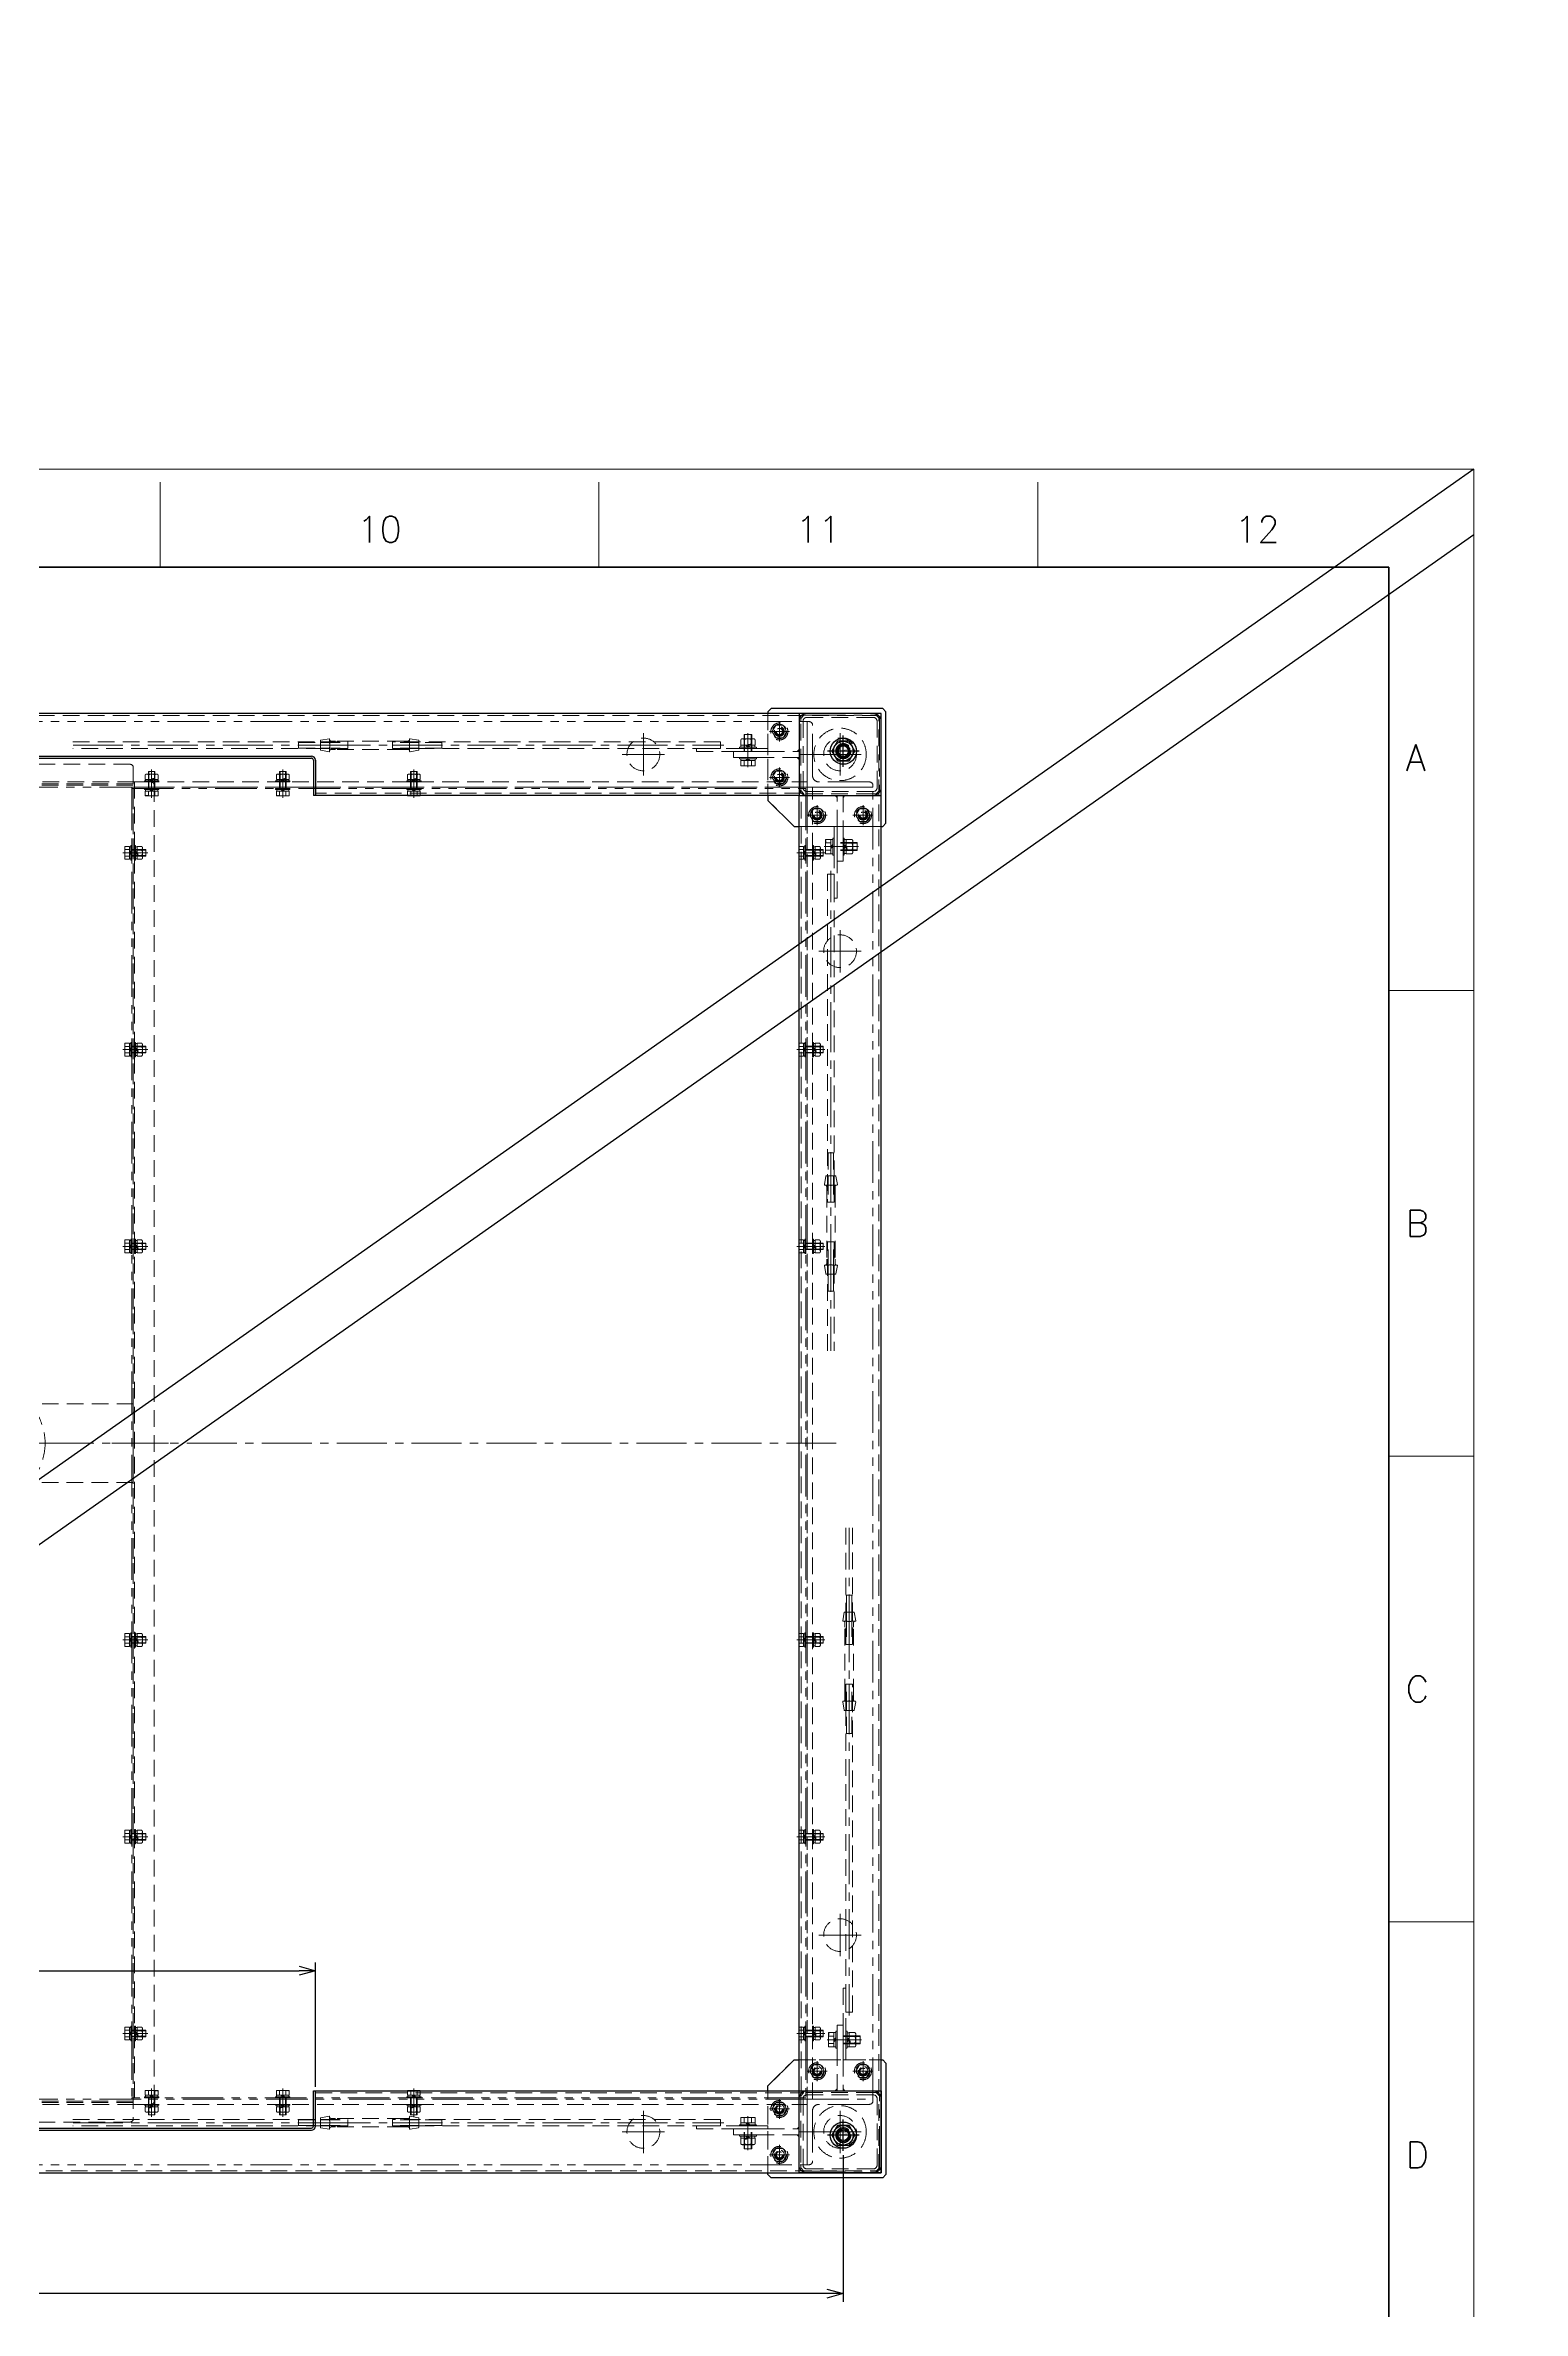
# Model space of a CAD drawing. Header units: millimetres. Extents: x -8731 to 85711, y -14522 to 31379.
# Drawn here: x 56504 to 58758, y 3425 to 6878 of the extents above; entities that cross this region are included whole.
import ezdxf
from ezdxf import colors
from ezdxf.entities.mleader import LeaderData, LeaderLine
from ezdxf.enums import TextEntityAlignment as Align
from ezdxf.math import Vec2, Vec3
from ezdxf.xclip import XClip

# ---------------------------------------------------------------- set-up
doc = ezdxf.new("R2010")
doc.units = ezdxf.units.MM
doc.header["$LTSCALE"] = 4
doc.header["$XCLIPFRAME"] = 0
doc.header["$PDMODE"] = 99
doc.header["$PDSIZE"] = 1
for name, pattern in [('CENTER2', [28.575, 19.05, -3.175, 3.175, -3.175]), ('HIDDEN', [9.525, 6.35, -3.175]), ('PHANTOM2', [31.75, 15.875, -3.175, 3.175, -3.175, 3.175, -3.175])]:
    doc.linetypes.add(name, pattern=pattern)
for name, color, linetype, lineweight in [('04_HIDDEN', 2, 'HIDDEN', 13), ('05_CENTER', 4, 'CENTER2', 13), ('06_PHANTOM', 2, 'PHANTOM2', 13), ('08_DIM', 3, 'Continuous', 13), ('90_FRAME', 5, 'Continuous', 35)]:
    doc.layers.add(name, color=color, linetype=linetype, lineweight=lineweight)
doc.layers.add('10_DRAFT', color=8, linetype='Continuous', lineweight=0, plot=False)
doc.layers.add('91_BLANK', color=5, linetype='Continuous', lineweight=0, plot=False)
doc.styles.add('KANJI0', font='txt.shx', dxfattribs={"width": 0.9, "height": 30, "bigfont": 'bigfont'})
doc.styles.add('KSS_TXT', font='txt.shx', dxfattribs={"bigfont": 'extfont2.shx'})
doc.styles.add('KSS_TXT_L', font='txt.shx', dxfattribs={"height": 9, "bigfont": 'extfont2.shx'})
doc.styles.get("Standard").update_dxf_attribs({"font": 'txt.shx', "bigfont": 'extfont2.shx'})
doc.dimstyles.new('KSS_DIM', dxfattribs={"dimscale": 3, "dimtxt": 3, "dimasz": 2.5, "dimexe": 1.25, "dimexo": 0.625, "dimtad": 1, "dimdsep": 46, "dimtxsty": 'KSS_TXT', "dimblk": 'OPEN30', "dimcen": 0, "dimazin": 2, "dimtfac": 0.75, "dimtmove": 0, "dimatfit": 3, "dimldrblk": 'OPEN30', "dimfxl": 1, "dimtolj": 1, "dimarcsym": 0})

# ---------------------------------------------------------------- blocks, each defined once
blk = doc.blocks.new('A$C53D772FE_1_1_1')
at = {"color": 0}
for p, q in [((1030, 1000), (0, 1000)), ((0, 1000), (0, -1000)), ((1030, 998), (2, 998)), ((2, 998), (2, -998)), ((1030, 998), (1030, 1000)), ((1030, 998), (1030, -998)), ((0, -1000), (1030, -1000)), ((2, -998), (1030, -998)), ((1030, -998), (1030, -1000))]:
    blk.add_line(p, q, dxfattribs=at)
at = {"layer": '04_HIDDEN'}
blk.add_line((1028, 998), (1028, -998), dxfattribs=at)
at = {"layer": '05_CENTER'}
for p, q in [((600, 1007.7), (600, 990.4)), ((800, 1007.7), (800, 990.4)), ((1000, 1007.7), (1000, 990.4)), ((9.7, 900), (-7.6, 900)), ((1020.4, 900), (1037.7, 900)), ((9.7, 600), (-7.6, 600)), ((1020.4, 600), (1037.7, 600)), ((9.7, 300), (-7.6, 300)), ((1020.4, 300), (1037.7, 300)), ((-44.3, 0), (1070.3, 0)), ((9.7, -300), (-7.6, -300)), ((1020.4, -300), (1037.7, -300)), ((9.7, -600), (-7.6, -600)), ((1020.4, -600), (1037.7, -600)), ((9.7, -900), (-7.6, -900)), ((1020.4, -900), (1037.7, -900)), ((600, -1007.7), (600, -990.4)), ((800, -1007.7), (800, -990.4)), ((1000, -1007.7), (1000, -990.4))]:
    blk.add_line(p, q, dxfattribs=at)
blk = doc.blocks.new('A$C3E9660DC_1_1_1')
at = {"color": 0}
for p, q in [((-254, 1003), (-254, -1003)), ((-249, 1008), (-222, 1008)), ((-222, -1030), (-222, 1030)), ((222, 1003), (-222, 1003)), ((217, 1035), (-217, 1035)), ((222, 1030), (222, -1030)), ((222, 1008), (249, 1008)), ((254, 1003), (254, -1003)), ((-249, -1008), (-222, -1008)), ((222, -1003), (-222, -1003)), ((217, -1035), (-217, -1035)), ((222, -1008), (249, -1008))]:
    blk.add_line(p, q, dxfattribs=at)
at = {"color": 3}
blk.add_lwpolyline([(-222, 60), (222, 60), (222, -60), (-222, -60)], close=True, dxfattribs=at)
at = {"color": 0}
blk.add_circle((0, 0), 33, dxfattribs=at)
for centre, start, end in [((-249, 1003), 90, 180), ((-217, 1030), 90, 180), ((217, 1030), 0, 90), ((249, 1003), 0, 90), ((-249, -1003), 180, 270), ((-217, -1030), 180, 270), ((217, -1030), 270, 0), ((249, -1003), 270, 0)]:
    blk.add_arc(centre, 5, start, end, dxfattribs=at)
at = {"layer": '04_HIDDEN'}
for p, q in [((-224, 1008), (-224, -1008)), ((222, 1005), (-222, 1005)), ((224, 1008), (224, -1008)), ((222, -1005), (-222, -1005))]:
    blk.add_line(p, q, dxfattribs=at)
for centre, radius in [((0, 0), 87.5), ((-49.5, 49.5), 9.5), ((0, 0), 38.1), ((0, 0), 35.1), ((49.5, 49.5), 9.5), ((-49.5, -49.5), 9.5), ((49.5, -49.5), 9.5)]:
    blk.add_circle(centre, radius, dxfattribs=at)
at = {"layer": '05_CENTER'}
for p, q in [((0, -1056.7), (0, 1056.7)), ((-214.3, 900), (-231.7, 900)), ((214.3, 900), (231.7, 900)), ((-214.3, 600), (-231.7, 600)), ((214.3, 600), (231.7, 600)), ((-214.3, 300), (-231.7, 300)), ((214.3, 300), (231.7, 300)), ((0, -97.2), (0, 97.2)), ((-37.6, 37.6), (-61.4, 61.4)), ((37.6, 37.6), (61.4, 61.4)), ((275.9, 0), (-275.9, 0)), ((97.2, 0), (-97.2, 0)), ((-37.6, -37.6), (-61.4, -61.4)), ((37.6, -37.6), (61.4, -61.4)), ((-214.3, -300), (-231.7, -300)), ((214.3, -300), (231.7, -300)), ((-214.3, -600), (-231.7, -600)), ((214.3, -600), (231.7, -600)), ((-214.3, -900), (-231.7, -900)), ((214.3, -900), (231.7, -900))]:
    blk.add_line(p, q, dxfattribs=at)
blk.add_circle((0, 0), 70, dxfattribs=at)
blk = doc.blocks.new('A$C7E374867_2_1')
at = {"color": 0}
for p, q in [((-11, 1.5), (11, 1.5)), ((-11, 1.5), (-11, 0)), ((-11, 0), (11, 0)), ((-9.8, 11), (9.8, 11)), ((-9.8, 4), (-9.8, 11)), ((9.8, 4), (-9.8, 4)), ((-9.3, 4), (-9.3, 1.5)), ((-4.9, 4), (-4.9, 11)), ((0, 1.5), (-2.5, 4)), ((0, 4), (2.5, 1.5)), ((4.9, 4), (4.9, 11)), ((9.2, 1.5), (9.2, 4)), ((9.8, 4), (9.8, 11)), ((11, 0), (11, 1.5))]:
    blk.add_line(p, q, dxfattribs=at)
at = {"color": 0, "linetype": 'HIDDEN'}
for p, q in [((-5, -26), (-5, 0)), ((-4.2, -26), (-4.2, 0)), ((4.2, -26), (4.2, 0)), ((5, -26), (5, 0)), ((-5, -26), (5, -26))]:
    blk.add_line(p, q, dxfattribs=at)
at = {"color": 0, "linetype": 'CENTER2'}
blk.add_line((0, -29), (0, 14), dxfattribs=at)
at = {"layer": '10_DRAFT', "style": 'KSS_TXT_L'}
blk.add_text('BT-M10x30L,SW,PW', height=0.3, dxfattribs=at).set_placement((5.1, 10.7))
blk = doc.blocks.new('M10Nza_1_1_1')
at = {"color": 0}
for p, q in [((-9.8, 4), (-9.8, 10.7)), ((-9.8, 4), (9.8, 4)), ((-9.2, 1.5), (-9.2, 4)), ((-7.3, 12), (7.4, 12)), ((-4.9, 4), (-4.9, 10.7)), ((0, 1.5), (-2.5, 4)), ((0, 4), (2.5, 1.5)), ((4.9, 10.7), (4.9, 4)), ((9.2, 4), (9.2, 1.5)), ((9.8, 10.7), (9.8, 4))]:
    blk.add_line(p, q, dxfattribs=at)
at = {"color": 0, "linetype": 'CENTER2'}
blk.add_line((0, 12), (0, 0), dxfattribs=at)
at = {"color": 0}
blk.add_lwpolyline([(-11, 1.5), (11, 1.5), (11, 0), (-11, 0)], close=True, dxfattribs=at)
for centre, radius, start, end in [((-7.3, 9.1), 2.94, 33.626, 146.374), ((0, 2.2), 9.8, 60, 120), ((7.4, 9.1), 2.94, 33.626, 146.374)]:
    blk.add_arc(centre, radius, start, end, dxfattribs=at)
at = {"layer": '10_DRAFT', "style": 'KSS_TXT'}
blk.add_text('M10', height=1.25, dxfattribs=at).set_placement((0.3, 4.1))
blk = doc.blocks.new('A$C7AFA21F4_1_1_1')
at = {"color": 0}
for p, q in [((-11, 1.5), (11, 1.5)), ((-11, 1.5), (-11, 0)), ((-11, 0), (11, 0)), ((-9.8, 11), (9.8, 11)), ((-9.8, 4), (-9.8, 11)), ((9.8, 4), (-9.8, 4)), ((-9.2, 4), (-9.2, 1.5)), ((-4.9, 4), (-4.9, 11)), ((0, 1.5), (-2.5, 4)), ((0, 4), (2.5, 1.5)), ((4.9, 4), (4.9, 11)), ((9.2, 1.5), (9.2, 4)), ((9.8, 4), (9.8, 11)), ((11, 0), (11, 1.5))]:
    blk.add_line(p, q, dxfattribs=at)
at = {"color": 0, "linetype": 'HIDDEN'}
for p, q in [((-5, -21), (-5, 0)), ((-4.2, -21), (-4.2, 0)), ((4.2, -21), (4.2, 0)), ((5, -21), (5, 0)), ((-5, -21), (5, -21))]:
    blk.add_line(p, q, dxfattribs=at)
at = {"color": 0, "linetype": 'CENTER2'}
blk.add_line((0, -24), (0, 14), dxfattribs=at)
at = {"layer": '10_DRAFT', "style": 'KSS_TXT_L'}
blk.add_text('BT-M10x25L,SW,PW', height=0.3, dxfattribs=at).set_placement((5.1, 10.7))
blk = doc.blocks.new('A$C020300C3_1')
at = {"xscale": -1}
blk.add_blockref('A$C53D772FE_1_1_1', (1250, 0), dxfattribs=at)
for name, p, rotation in [('A$C7E374867_2_1', (250, 998), 180), ('A$C7E374867_2_1', (450, 998), 180), ('A$C7E374867_2_1', (650, 998), 180), ('A$C7AFA21F4_1_1_1', (220, 900), 90), ('A$C7E374867_2_1', (1248, 900), 90), ('A$C7AFA21F4_1_1_1', (220, 600), 90), ('A$C7E374867_2_1', (1248, 600), 90), ('A$C7AFA21F4_1_1_1', (220, 300), 90), ('A$C7E374867_2_1', (1248, 300), 90), ('A$C7AFA21F4_1_1_1', (220, -300), 90), ('A$C7E374867_2_1', (1248, -300), 90), ('A$C7AFA21F4_1_1_1', (220, -600), 90), ('A$C7E374867_2_1', (1248, -600), 90), ('A$C7AFA21F4_1_1_1', (220, -900), 90), ('A$C7E374867_2_1', (1248, -900), 90)]:
    blk.add_blockref(name, p, dxfattribs=dict(rotation=rotation))
for p in [(250, -998), (450, -998), (650, -998)]:
    blk.add_blockref('A$C7E374867_2_1', p)
at = {"layer": '04_HIDDEN'}
for name, p in [('A$C3E9660DC_1_1_1', (0, 0)), ('M10Nza_1_1_1', (250, 1008)), ('M10Nza_1_1_1', (450, 1008)), ('M10Nza_1_1_1', (650, 1008))]:
    blk.add_blockref(name, p, dxfattribs=at)
for p, rotation in [((224, 900), 270), ((1258, 900), 270), ((224, 600), 270), ((1258, 600), 270), ((224, 300), 270), ((1258, 300), 270), ((224, -300), 270), ((1258, -300), 270), ((224, -600), 270), ((1258, -600), 270), ((224, -900), 270), ((1258, -900), 270), ((250, -1008), 180), ((450, -1008), 180), ((650, -1008), 180)]:
    blk.add_blockref('M10Nza_1_1_1', p, dxfattribs=dict(at, rotation=rotation))
blk = doc.blocks.new('_Open30')
at = {"color": 0, "linetype": 'ByBlock', "lineweight": -2}
for p, q in [((-1, 0.27), (0, 0)), ((0, 0), (-1, -0.27)), ((0, 0), (-1, 0))]:
    blk.add_line(p, q, dxfattribs=at)
blk = doc.blocks.new('*D869')
at = {"layer": '08_DIM', "color": 0, "lineweight": -2, "transparency": 16777216}
for p, q in [((55916.5, 3765.9), (55916.5, 3955.4)), ((55941.5, 3942.9), (56891.5, 3942.9)), ((56916.5, 3765.9), (56916.5, 3955.4))]:
    blk.add_line(p, q, dxfattribs=at)
at = {"layer": 'Defpoints', "color": 0, "transparency": 16777216}
for p in [(56916.5, 3942.9), (55916.5, 3759.7), (56916.5, 3759.7)]:
    blk.add_point(p, dxfattribs=at)
at = {"layer": '08_DIM', "color": 0, "lineweight": -2, "transparency": 16777216, "xscale": 25, "yscale": 25, "zscale": 25, "rotation": 180}
blk.add_blockref('_Open30', (55916.5, 3942.9), dxfattribs=at)
at = {"layer": '08_DIM', "color": 0, "lineweight": -2, "transparency": 16777216, "xscale": 25, "yscale": 25, "zscale": 25}
blk.add_blockref('_Open30', (56916.5, 3942.9), dxfattribs=at)
at = {"layer": '08_DIM', "color": 0, "transparency": 16777216, "insert": (56416.5, 3964.2), "char_height": 30, "attachment_point": 5, "style": 'KSS_TXT'}
blk.add_mtext('\\A1;1000', dxfattribs=at)
blk = doc.blocks.new('*D1109')
at = {"layer": '08_DIM', "color": 0, "lineweight": -2, "transparency": 16777216}
for p, q in [((55111.5, 3661.9), (55111.5, 3438.1)), ((57721.5, 3661.9), (57721.5, 3438.1)), ((57696.5, 3450.6), (55136.5, 3450.6))]:
    blk.add_line(p, q, dxfattribs=at)
at = {"layer": 'Defpoints', "color": 0, "transparency": 16777216}
for p in [(55111.5, 3668.2), (57721.5, 3668.2), (55111.5, 3450.6)]:
    blk.add_point(p, dxfattribs=at)
at = {"layer": '08_DIM', "color": 0, "lineweight": -2, "transparency": 16777216, "xscale": 25, "yscale": 25, "zscale": 25, "rotation": 180}
blk.add_blockref('_Open30', (55111.5, 3450.6), dxfattribs=at)
at = {"layer": '08_DIM', "color": 0, "lineweight": -2, "transparency": 16777216, "xscale": 25, "yscale": 25, "zscale": 25}
blk.add_blockref('_Open30', (57721.5, 3450.6), dxfattribs=at)
at = {"layer": '08_DIM', "color": 0, "transparency": 16777216, "insert": (56416.5, 3471.9), "char_height": 30, "attachment_point": 5, "style": 'KSS_TXT'}
blk.add_mtext('\\A1;2610', dxfattribs=at)
blk = doc.blocks.new('20b_1_1_1')
at = {"color": 0, "linetype": 'CENTER2'}
for p, q in [((24, 0), (-24, 0)), ((0, -24), (0, 24))]:
    blk.add_line(p, q, dxfattribs=at)
at = {"color": 0}
for p, q in [((-8.7, 15), (-17.3, 0)), ((-17.3, 0), (-8.7, -15)), ((8.7, 15), (-8.7, 15)), ((17.3, 0), (8.7, 15)), ((8.7, -15), (17.3, 0)), ((-8.7, -15), (8.7, -15))]:
    blk.add_line(p, q, dxfattribs=at)
for radius in [20, 15, 10, 8.2]:
    blk.add_circle((0, 0), radius, dxfattribs=at)
at = {"layer": '10_DRAFT', "style": 'KANJI0', "width": 0.82}
blk.add_text('Ｍ２０', height=2.14, dxfattribs=at).set_placement((0.9, 0.3))
blk = doc.blocks.new('A$C15646C67_1_1_1')
at = {"color": 0}
for p, q in [((-13, 2), (13, 2)), ((-13, 2), (-13, 0)), ((-13, 0), (13, 0)), ((-11, 13), (11, 13)), ((-11, 5), (-11, 13)), ((-11, 5), (11, 5)), ((-10.8, 5), (-10.8, 2)), ((-5.5, 5), (-5.5, 13)), ((0, 2), (-3, 5)), ((0, 5), (3, 2)), ((5.5, 5), (5.5, 13)), ((10.8, 2), (10.8, 5)), ((11, 5), (11, 13)), ((13, 0), (13, 2))]:
    blk.add_line(p, q, dxfattribs=at)
at = {"color": 0, "linetype": 'HIDDEN'}
for p, q in [((-6, -35), (-6, 0)), ((-5.1, -35), (-5.1, 0)), ((5.1, -35), (5.1, 0)), ((6, -35), (6, 0)), ((-6, -35), (6, -35))]:
    blk.add_line(p, q, dxfattribs=at)
at = {"color": 0, "linetype": 'CENTER2'}
blk.add_line((0, -37.1), (0, 15.1), dxfattribs=at)
at = {"layer": '10_DRAFT', "style": 'KSS_TXT_L'}
blk.add_text('BT-M12x40L,SW,PW', height=0.3, dxfattribs=at).set_placement((6.3, 12.7))
blk = doc.blocks.new('M12Nza_2_1')
at = {"color": 0}
for p, q in [((-10.9, 5), (-10.9, 13.5)), ((11, 5), (-10.9, 5)), ((-10.7, 2), (-10.7, 5)), ((-8.2, 15), (8.2, 15)), ((-5.5, 5), (-5.5, 13.5)), ((0, 2), (-3, 5)), ((0, 5), (3, 2)), ((5.5, 5), (5.5, 13.5)), ((10.7, 5), (10.7, 2)), ((11, 13.5), (11, 5))]:
    blk.add_line(p, q, dxfattribs=at)
at = {"color": 0, "linetype": 'CENTER2'}
blk.add_line((0, 0), (0, 15), dxfattribs=at)
at = {"color": 0}
blk.add_lwpolyline([(-13, 2), (13, 2), (13, 0), (-13, 0)], close=True, dxfattribs=at)
for centre, radius, start, end in [((-8.2, 11.7), 3.29, 33.626, 146.374), ((0, 4), 10.9, 60, 120), ((8.2, 11.7), 3.29, 33.626, 146.374)]:
    blk.add_arc(centre, radius, start, end, dxfattribs=at)
at = {"layer": '10_DRAFT', "style": 'KSS_TXT'}
blk.add_text('M12', height=1.5, dxfattribs=at).set_placement((0.3, 5.1))
blk = doc.blocks.new('A$C5BCC0C8C_1')
at = {"layer": '04_HIDDEN'}
for name, p, rotation in [('A$C15646C67_1_1_1', (0, 0), 270), ('M12Nza_2_1', (-13.5, 0), 90)]:
    blk.add_blockref(name, p, dxfattribs=dict(at, rotation=rotation))
blk = doc.blocks.new('A$C285C78E6_1_1_1')
at = {"color": 0, "linetype": 'CENTER2'}
for p, q in [((-15.3, 0), (15.3, 0)), ((0, -15.3), (0, 15.3))]:
    blk.add_line(p, q, dxfattribs=at)
at = {"color": 0}
for p, q in [((-11, 0), (-5.5, 9.5)), ((-5.5, -9.5), (-11, 0)), ((-5.5, 9.5), (5.5, 9.5)), ((5.5, 9.5), (11, 0)), ((11, 0), (5.5, -9.5)), ((5.5, -9.5), (-5.5, -9.5))]:
    blk.add_line(p, q, dxfattribs=at)
for radius in [13, 10.8]:
    blk.add_circle((0, 0), radius, dxfattribs=at)
at = {"layer": '10_DRAFT', "style": 'KSS_TXT_L'}
blk.add_text('BT-M12', height=0.3, dxfattribs=at).set_placement((-0.7, -0.5))
blk = doc.blocks.new('A$C67C4F6EB_1')
at = {"color": 0}
for p, q in [((-62.5, 50.5), (-62.5, -50.5)), ((-56.5, 50.5), (-56.5, -50.5)), ((50.5, 62.5), (-50.5, 62.5)), ((50.5, 56.5), (-50.5, 56.5)), ((56.5, -50.5), (56.5, 50.5)), ((62.5, -50.5), (62.5, 50.5)), ((-50.5, -56.5), (50.5, -56.5)), ((-50.5, -62.5), (50.5, -62.5))]:
    blk.add_line(p, q, dxfattribs=at)
for centre, radius, start, end in [((-50.5, 50.5), 12, 90, 180), ((-50.5, 50.5), 6, 90, 180), ((50.5, 50.5), 12, 0, 90), ((50.5, 50.5), 6, 0, 90), ((-50.5, -50.5), 12, 180, 270), ((-50.5, -50.5), 6, 180, 270), ((50.5, -50.5), 12, 270, 0), ((50.5, -50.5), 6, 270, 0)]:
    blk.add_arc(centre, radius, start, end, dxfattribs=at)
at = {"layer": '10_DRAFT'}
for p, q in [((5.7, 0), (-5.7, 0)), ((0, -5.7), (0, 5.7))]:
    blk.add_line(p, q, dxfattribs=at)
blk = doc.blocks.new('A$C4D2C4621_1')
at = {"color": 0}
for points in [[(-4.5, 110), (-4.5, 162.5), (4.5, 162.5), (4.5, 110)], [(110, 4.5), (162.5, 4.5), (162.5, -4.5), (110, -4.5)]]:
    blk.add_lwpolyline(points, dxfattribs=at)
blk.add_lwpolyline([(-65, 110), (70, 110), (110, 70), (110, -65), (105, -70), (-65, -70), (-70, -65), (-70, 105)], close=True, dxfattribs=at)
at = {"color": 3}
for points in [[(-4.5, 62.5), (-4.5, 65.5), (-4.5, 65.5), (-7.5, 62.5)], [(4.5, 62.5), (4.5, 65.5), (4.5, 65.5), (7.5, 62.5)], [(62.5, 4.5), (65.5, 4.5), (65.5, 4.5), (62.5, 7.5)], [(62.5, -4.5), (65.5, -4.5), (65.5, -4.5), (62.5, -7.5)]]:
    blk.add_lwpolyline(points, close=True, dxfattribs=at)
at = {"color": 0}
for centre in [(-35, 92.5), (35, 92.5), (92.5, 35), (92.5, -35)]:
    blk.add_circle(centre, 7.5, dxfattribs=at)
at = {"layer": '04_HIDDEN'}
for points in [[(-4.5, 62.5), (-4.5, 110)], [(4.5, 110), (4.5, 62.5), (-4.5, 62.5)], [(62.5, 4.5), (110, 4.5)], [(110, -4.5), (62.5, -4.5), (62.5, 4.5)]]:
    blk.add_lwpolyline(points, dxfattribs=at)
blk.add_circle((0, 0), 40, dxfattribs=at)
at = {"layer": '05_CENTER'}
for p, q in [((12.2, 140.5), (-12.3, 140.5)), ((-35, 104.8), (-35, 80.2)), ((35, 104.8), (35, 80.2)), ((-22.7, 92.5), (-47.3, 92.5)), ((47.3, 92.5), (22.7, 92.5)), ((104.8, 35), (80.2, 35)), ((92.5, 22.7), (92.5, 47.3)), ((140.5, -12.2), (140.5, 12.3)), ((92.5, -47.3), (92.5, -22.7)), ((104.8, -35), (80.2, -35))]:
    blk.add_line(p, q, dxfattribs=at)
at = {"layer": '04_HIDDEN'}
blk.add_blockref('A$C67C4F6EB_1', (0, 0), dxfattribs=at)
blk = doc.blocks.new('M12Tz_1_1_1')
at = {"color": 0}
for radius in [6, 4.75]:
    blk.add_circle((0, 0), radius, dxfattribs=at)
at = {"layer": '05_CENTER'}
for p, q in [((10.3, 0), (-10.3, 0)), ((0, -10.3), (0, 10.3))]:
    blk.add_line(p, q, dxfattribs=at)
blk = doc.blocks.new('M20Tz_1_1_1')
at = {"color": 0}
for radius in [10, 8]:
    blk.add_circle((0, 0), radius, dxfattribs=at)
at = {"layer": '05_CENTER'}
for p, q in [((16.7, 0), (-16.7, 0)), ((0, -16.7), (0, 16.7))]:
    blk.add_line(p, q, dxfattribs=at)
blk = doc.blocks.new('A$C5A047AA4_1')
at = {"color": 0}
for p, q in [((2500, 2175), (2495, 2170)), ((2495, 2170), (2495, 2167.5)), ((2670, 2175), (2500, 2175)), ((2675, 2170), (2670, 2175)), ((2675, 2000), (2675, 2170)), ((811.4, 2102.5), (1798.6, 2102.5)), ((811.4, 2099.3), (1798.6, 2099.3)), ((1801.8, 2096.1), (1801.8, 2042.5)), ((1805, 2096.1), (1805, 2042.5)), ((2495, 2042.5), (2495, 2035)), ((2495, 2035), (2535, 1995)), ((2535, 1995), (2542.5, 1995)), ((2667.5, 1995), (2670, 1995)), ((2670, 1995), (2675, 2000)), ((2495, 75), (2535, 115)), ((2535, 115), (2542.5, 115)), ((2667.5, 115), (2670, 115)), ((2670, 115), (2675, 110)), ((2675, 110), (2675, -60)), ((2495, 67.5), (2495, 75)), ((1801.8, 13.9), (1801.8, 67.5)), ((1805, 13.9), (1805, 67.5)), ((811.4, 10.7), (1798.6, 10.7)), ((811.4, 7.5), (1798.6, 7.5)), ((2495, -60), (2495, -57.5)), ((2500, -65), (2495, -60)), ((2670, -65), (2500, -65)), ((2675, -60), (2670, -65))]:
    blk.add_line(p, q, dxfattribs=at)
for points in [[(-57.5, -57.5), (2667.5, -57.5), (2667.5, 2167.5), (-57.5, 2167.5)], [(2667.5, 2167.5), (2542.5, 2167.5), (2542.5, 2042.5), (2667.5, 2042.5)], [(2667.5, -57.5), (2542.5, -57.5), (2542.5, 67.5), (2667.5, 67.5)]]:
    blk.add_lwpolyline(points, close=True, dxfattribs=at)
blk.add_lwpolyline([(1801.8, 67.5), (2542.5, 67.5), (2542.5, 2042.5), (1801.8, 2042.5)], dxfattribs=at)
for centre, radius, start, end in [((1798.6, 2096.1), 6.4, 0, 90), ((1798.6, 2096.1), 3.2, 0, 90), ((1798.6, 13.9), 6.4, 270, 0), ((1798.6, 13.9), 3.2, 270, 0)]:
    blk.add_arc(centre, radius, start, end, dxfattribs=at)
at = {"layer": '04_HIDDEN'}
for p, q in [((2495, 2167.5), (2495, 2042.5)), ((2542.5, 1995), (2667.5, 1995)), ((2542.5, 115), (2667.5, 115)), ((2495, -57.5), (2495, 67.5))]:
    blk.add_line(p, q, dxfattribs=at)
blk.add_lwpolyline([(-54.3, -54.3), (2664.3, -54.3), (2664.3, 2164.3), (-54.3, 2164.3)], close=True, dxfattribs=at)
blk.add_lwpolyline([(1805, 64.3), (2545.7, 64.3), (2545.7, 2045.7), (1805, 2045.7)], dxfattribs=at)
for centre in [(2305, 2105), (2605, 2105), (2605, 1805), (2605, 305), (2305, 5), (2605, 5)]:
    blk.add_circle(centre, 25, dxfattribs=at)
at = {"layer": '05_CENTER'}
for p, q in [((2305, 2072.7), (2305, 2137.3)), ((2605, 2137.3), (2605, 2072.7)), ((2272.7, 2105), (2337.3, 2105)), ((2572.7, 2105), (2637.3, 2105)), ((2605, 1772.7), (2605, 1837.3)), ((2572.7, 1805), (2637.3, 1805)), ((2605, 337.3), (2605, 272.7)), ((2572.7, 305), (2637.3, 305)), ((2305, 37.3), (2305, -27.3)), ((2605, -27.3), (2605, 37.3)), ((2272.7, 5), (2337.3, 5)), ((2572.7, 5), (2637.3, 5))]:
    blk.add_line(p, q, dxfattribs=at)
at = {"xscale": -1}
blk.add_blockref('M20Tz_1_1_1', (2610, 2110), dxfattribs=at)
at = {"rotation": 180}
blk.add_blockref('M20Tz_1_1_1', (2610, 0), dxfattribs=at)
at = {"layer": '04_HIDDEN', "xscale": -1}
for p in [(2512.5, 2140), (2512.5, 2070), (2570, 2012.5), (2640, 2012.5)]:
    blk.add_blockref('M12Tz_1_1_1', p, dxfattribs=at)
at = {"layer": '04_HIDDEN', "rotation": 180}
for p in [(2570, 97.5), (2640, 97.5), (2512.5, 40), (2512.5, -30)]:
    blk.add_blockref('M12Tz_1_1_1', p, dxfattribs=at)
blk = doc.blocks.new('A$C448B04A9_1_1_1')
at = {"color": 0}
for p, q in [((3, 100), (0, 100)), ((0, 0), (0, 100)), ((8, 18), (8, 95)), ((0, 0), (100, 0)), ((95, 8), (18, 8)), ((100, 3), (100, 0))]:
    blk.add_line(p, q, dxfattribs=at)
for centre, radius, start, end in [((3, 95), 5, 0, 90), ((18, 18), 10, 180, 270), ((95, 3), 5, 0, 90)]:
    blk.add_arc(centre, radius, start, end, dxfattribs=at)
blk = doc.blocks.new('A$C05F74AA8')
at = {"color": 0}
for points in [[(55, 2155), (2555, 2155), (2555, 2055), (55, 2055)], [(55, -45), (2555, -45), (2555, 55), (55, 55)]]:
    blk.add_lwpolyline(points, close=True, dxfattribs=at)
for points in [[(2545, 2155), (2545, 2160), (2550, 2165), (2660, 2165), (2665, 2160), (2665, 2050), (2660, 2045)], [(2555, 62), (2555, 55), (2655, 55), (2655, 2055), (2555, 2055), (2555, 2048)], [(2555, 2048), (2555, 62)], [(2660, 2045), (2655, 2045)], [(2545, -45), (2545, -50), (2550, -55), (2660, -55), (2665, -50), (2665, 60), (2660, 65)], [(2660, 65), (2655, 65)]]:
    blk.add_lwpolyline(points, dxfattribs=at)
for centre in [(2610, 2110), (2610, 0)]:
    blk.add_circle(centre, 11.5, dxfattribs=at)
at = {"layer": '04_HIDDEN'}
for p, q in [((55, 2063), (2555, 2063)), ((2563, 55), (2563, 2055)), ((55, 47), (2555, 47))]:
    blk.add_line(p, q, dxfattribs=at)
for points in [[(2655, 2045), (2550, 2045), (2545, 2050), (2545, 2155)], [(2655, 65), (2550, 65), (2545, 60), (2545, -45)]]:
    blk.add_lwpolyline(points, dxfattribs=at)
at = {"layer": '05_CENTER'}
for p, q in [((2591.1, 2110), (2628.9, 2110)), ((2610, 2128.9), (2610, 2091.1)), ((2575.4, 2105), (2542.9, 2105)), ((1555, 2046.1), (1555, 2072.1)), ((1755, 2046.1), (1755, 2072.1)), ((1955, 2046.1), (1955, 2072.1)), ((2546.1, 1955), (2572.1, 1955)), ((2546.1, 1655), (2572.1, 1655)), ((2546.1, 1355), (2572.1, 1355)), ((2546.1, 755), (2572.1, 755)), ((2546.1, 455), (2572.1, 455)), ((2546.1, 155), (2572.1, 155)), ((1555, 63.9), (1555, 37.9)), ((1755, 63.9), (1755, 37.9)), ((1955, 63.9), (1955, 37.9)), ((2575.4, 5), (2542.9, 5)), ((2591.1, 0), (2628.9, 0)), ((2610, -18.9), (2610, 18.9))]:
    blk.add_line(p, q, dxfattribs=at)
at = {"color": 0}
blk.add_blockref('A$C448B04A9_1_1_1', (2555, 2055), dxfattribs=at)
at = {"color": 0, "xscale": -1, "rotation": 180}
blk.add_blockref('A$C448B04A9_1_1_1', (2555, 55), dxfattribs=at)
blk = doc.blocks.new('A$C32090A99_1')
at = {"color": 0}
for p, q in [((-35, 5), (-35, -5)), ((-35, 4.2), (40, 4.2)), ((-35, -4.2), (40, -4.2))]:
    blk.add_line(p, q, dxfattribs=at)
blk.add_lwpolyline([(-460, 5), (40, 5), (40, -5), (-460, -5)], close=True, dxfattribs=at)
blk.add_lwpolyline([(-532.5, -5), (-423.5, -5), (-423.5, -9.5), (-532.5, -9.5)], close=True)
at = {"layer": '05_CENTER', "color": 0}
for p, q in [((-502, -15.2), (-502, 0.6)), ((40, 0), (-465.1, 0))]:
    blk.add_line(p, q, dxfattribs=at)
at = {"layer": '10_DRAFT'}
blk.add_line((0, 5), (0, -5), dxfattribs=at)
blk = doc.blocks.new('M10b_1')
at = {"color": 0}
for p, q in [((0, -7.1), (0, 7.1)), ((0.4, 7.6), (13.4, 9.9)), ((14, 9.4), (14, 8.5)), ((14, 3.6), (14, 3.9)), ((15.9, 6.4), (17.1, 6.4)), ((22.9, 6.4), (17.1, 6.4)), ((22.9, 6.4), (127.1, 6.4)), ((127.1, 6.4), (132.9, 6.4)), ((132.9, 6.4), (134.1, 6.4)), ((136, 8.5), (136, 9.4)), ((136, 3.9), (136, 3.6)), ((149.6, 7.6), (136.6, 9.9)), ((150, 7.1), (150, -7.1)), ((0.4, -7.6), (13.4, -9.9)), ((14, -3.9), (14, -3.6)), ((14, -8.5), (14, -9.4)), ((15.9, -6.5), (17.1, -6.5)), ((17.1, -6.5), (22.9, -6.5)), ((17.1, -6.5), (22.9, -6.5)), ((22.9, -6.5), (127.1, -6.5)), ((132.9, -6.5), (127.1, -6.5)), ((132.9, -6.5), (134.1, -6.5)), ((136, -3.6), (136, -3.9)), ((136, -9.4), (136, -8.5)), ((149.6, -7.6), (136.6, -9.9))]:
    blk.add_line(p, q, dxfattribs=at)
for centre, start, end in [((0.5, 7.1), 100, 180), ((13.5, 9.4), 0, 100), ((136.5, 9.4), 80, 180), ((149.5, 7.1), 0, 80), ((0.5, -7.1), 180, 260), ((13.5, -9.4), 260, 0), ((136.5, -9.4), 180, 280), ((149.5, -7.1), 280, 0)]:
    blk.add_arc(centre, 0.5, start, end, dxfattribs=at)
for points, knots in [([(14, 8.5), (14, 8.4), (14, 8.3), (14.1, 8.1), (14.1, 8), (14.2, 7.8), (14.3, 7.7), (14.5, 7.4), (14.7, 7.3), (15, 7), (15.1, 6.9), (15.3, 6.8)], [0, 0, 0, 0, 0.0862506, 0.0862506, 0.1725013, 0.1725013, 0.2587519, 0.2587519, 0.3450026, 0.3450026, 0.4312532, 0.4312532, 0.4312532, 0.4312532]), ([(14, 3.9), (14, 5), (14, 6), (14, 7.5), (14, 8), (14, 8.5)], [0, 0, 0, 0, 0.3037056, 0.3037056, 0.5032238, 0.5032238, 0.5032238, 0.5032238]), ([(14, -3.6), (14, -3.6), (14, -3.5), (14, -3.3), (14, -3.1), (14.1, -2.6), (14.2, -2.1), (14.4, -1.1), (14.5, -0.5), (14.5, 0), (14.5, 0.5), (14.4, 1.1), (14.2, 2.1), (14.1, 2.6), (14, 3.1), (14, 3.3), (14, 3.5), (14, 3.6), (14, 3.6)], [4.4428625, 4.4428625, 4.4428625, 4.4428625, 4.4745429, 4.4745429, 4.5476961, 4.5476961, 4.7070575, 4.7070575, 4.8664189, 4.8664189, 4.8664189, 5.0257804, 5.0257804, 5.1851418, 5.1851418, 5.2582949, 5.2582949, 5.2899754, 5.2899754, 5.2899754, 5.2899754]), ([(15.3, 6.8), (15.4, 6.7), (15.5, 6.6), (15.7, 6.5), (15.8, 6.5), (15.9, 6.5), (16, 6.5), (16, 6.4)], [-0.5898009, -0.5898009, -0.5898009, -0.5898009, -0.5284975, -0.5284975, -0.4671942, -0.4671942, -0.4074146, -0.4074146, -0.4074146, -0.4074146]), ([(16, 6.4), (16, 6.5), (16, 6.5), (15.9, 6.5), (15.8, 6.5), (15.7, 6.5), (15.6, 6.6), (15.4, 6.7), (15.4, 6.7), (15.3, 6.8)], [-0.4016766, -0.4016766, -0.4016766, -0.4016766, -0.3777034, -0.3777034, -0.316343, -0.316343, -0.2549827, -0.2549827, -0.219037, -0.219037, -0.219037, -0.219037]), ([(134.7, 6.8), (134.6, 6.7), (134.5, 6.6), (134.3, 6.5), (134.2, 6.5), (134.1, 6.5), (134, 6.5), (134, 6.4)], [-0.5898009, -0.5898009, -0.5898009, -0.5898009, -0.5284975, -0.5284975, -0.4671942, -0.4671942, -0.4074146, -0.4074146, -0.4074146, -0.4074146]), ([(134.7, 6.8), (134.9, 6.9), (135, 7), (135.3, 7.3), (135.5, 7.4), (135.7, 7.7), (135.8, 7.8), (135.9, 8), (135.9, 8.1), (136, 8.3), (136, 8.4), (136, 8.5)], [0.2796978, 0.2796978, 0.2796978, 0.2796978, 0.3659485, 0.3659485, 0.4521991, 0.4521991, 0.5384497, 0.5384497, 0.6247004, 0.6247004, 0.710951, 0.710951, 0.710951, 0.710951]), ([(136, 3.6), (136, 3.6), (136, 3.5), (136, 3.3), (136, 3.1), (135.9, 2.6), (135.8, 2.1), (135.6, 1.1), (135.5, 0.5), (135.5, -0.5), (135.6, -1.1), (135.8, -2.1), (135.9, -2.6), (136, -3.1), (136, -3.3), (136, -3.5), (136, -3.6), (136, -3.6)], [2.009653, 2.009653, 2.009653, 2.009653, 2.0413335, 2.0413335, 2.1144866, 2.1144866, 2.273848, 2.273848, 2.4332095, 2.4332095, 2.5925709, 2.5925709, 2.7519323, 2.7519323, 2.8250855, 2.8250855, 2.8567659, 2.8567659, 2.8567659, 2.8567659]), ([(136, 8.5), (136, 7.9), (136, 7.3), (136, 5.8), (136, 4.9), (136, 3.9)], [0, 0, 0, 0, 0.231406, 0.231406, 0.5032282, 0.5032282, 0.5032282, 0.5032282]), ([(14, -8.5), (14, -7.9), (14, -7.3), (14, -5.8), (14, -4.9), (14, -3.9)], [0, 0, 0, 0, 0.231406, 0.231406, 0.5032282, 0.5032282, 0.5032282, 0.5032282]), ([(15.3, -6.8), (15.1, -6.9), (15, -7), (14.7, -7.3), (14.5, -7.4), (14.3, -7.7), (14.2, -7.8), (14.1, -8), (14.1, -8.1), (14, -8.3), (14, -8.4), (14, -8.5)], [0.2796978, 0.2796978, 0.2796978, 0.2796978, 0.3659485, 0.3659485, 0.4521991, 0.4521991, 0.5384497, 0.5384497, 0.6247004, 0.6247004, 0.710951, 0.710951, 0.710951, 0.710951]), ([(15.3, -6.8), (15.4, -6.7), (15.5, -6.6), (15.7, -6.5), (15.8, -6.5), (15.9, -6.5), (16, -6.5), (16, -6.5)], [-0.5898009, -0.5898009, -0.5898009, -0.5898009, -0.5284975, -0.5284975, -0.4671942, -0.4671942, -0.4074146, -0.4074146, -0.4074146, -0.4074146]), ([(134, -6.5), (134, -6.5), (134, -6.5), (134.1, -6.5), (134.2, -6.5), (134.3, -6.5), (134.4, -6.6), (134.6, -6.7), (134.6, -6.7), (134.7, -6.8)], [-0.4016766, -0.4016766, -0.4016766, -0.4016766, -0.3777034, -0.3777034, -0.316343, -0.316343, -0.2549827, -0.2549827, -0.219037, -0.219037, -0.219037, -0.219037]), ([(134.7, -6.8), (134.6, -6.7), (134.5, -6.6), (134.3, -6.5), (134.2, -6.5), (134.1, -6.5), (134, -6.5), (134, -6.5)], [-0.5898009, -0.5898009, -0.5898009, -0.5898009, -0.5284975, -0.5284975, -0.4671942, -0.4671942, -0.4074146, -0.4074146, -0.4074146, -0.4074146]), ([(136, -8.5), (136, -8.4), (136, -8.3), (135.9, -8.1), (135.9, -8), (135.8, -7.8), (135.7, -7.7), (135.5, -7.4), (135.3, -7.3), (135, -7), (134.9, -6.9), (134.7, -6.8)], [0, 0, 0, 0, 0.0862506, 0.0862506, 0.1725013, 0.1725013, 0.2587519, 0.2587519, 0.3450026, 0.3450026, 0.4312532, 0.4312532, 0.4312532, 0.4312532]), ([(136, -3.9), (136, -5), (136, -6), (136, -7.5), (136, -8), (136, -8.5)], [0, 0, 0, 0, 0.3037056, 0.3037056, 0.5032238, 0.5032238, 0.5032238, 0.5032238])]:
    blk.add_open_spline(points, degree=3, knots=knots, dxfattribs=at)
for points in [[(14, 8.5), (14, 8.5), (14, 8.5), (14, 8.5)], [(136, 8.5), (136, 8.5), (136, 8.5), (136, 8.5)], [(14, -8.5), (14, -8.5), (14, -8.5), (14, -8.5)], [(136, -8.5), (136, -8.5), (136, -8.5), (136, -8.5)]]:
    blk.add_open_spline(points, degree=3, dxfattribs=at)
at = {"layer": '04_HIDDEN', "color": 0}
for p, q in [((14, 5), (0, 5)), ((14, 4.2), (0, 4.2)), ((135.5, 4.2), (150, 4.2)), ((136, 5), (150, 5)), ((0, -4.2), (14, -4.2)), ((0, -5), (14, -5)), ((136, -4.2), (150, -4.2)), ((136, -5), (150, -5))]:
    blk.add_line(p, q, dxfattribs=at)
at = {"layer": '05_CENTER', "color": 0}
blk.add_line((150, 0), (0, 0), dxfattribs=at)
blk = doc.blocks.new('A$C1421197A_1')
at = {"color": 0}
for p, q in [((84, 5), (84, -5)), ((84, 4.2), (159, 4.2)), ((84, -4.2), (159, -4.2))]:
    blk.add_line(p, q, dxfattribs=at)
blk.add_lwpolyline([(-1606, 5), (159, 5), (159, -5), (-1606, -5)], close=True, dxfattribs=at)
blk.add_lwpolyline([(-1678.5, -5), (-1569.5, -5), (-1569.5, -9.5), (-1678.5, -9.5)], close=True)
at = {"layer": '05_CENTER', "color": 0}
for p, q in [((-1648, -15.2), (-1648, 0.6)), ((159, 0), (-1611.1, 0))]:
    blk.add_line(p, q, dxfattribs=at)
at = {"layer": '10_DRAFT'}
blk.add_line((117.3, 5), (117.3, -5), dxfattribs=at)
blk = doc.blocks.new('A$C5FD30C07_1')
for name in ['A$C32090A99_1', 'M10b_1']:
    blk.add_blockref(name, (502, 9.5))
at = {"xscale": -1}
blk.add_blockref('A$C1421197A_1', (769.3, 9.5), dxfattribs=at)
blk = doc.blocks.new('A$C29693D60_1')
at = {"color": 0}
for p, q in [((-122.1, 4.2), (-197.1, 4.2)), ((-122.1, 5), (-122.1, -5)), ((-122.1, -4.2), (-197.1, -4.2))]:
    blk.add_line(p, q, dxfattribs=at)
blk.add_lwpolyline([(1106, 5), (-197.1, 5), (-197.1, -5), (1106, -5)], close=True, dxfattribs=at)
blk.add_lwpolyline([(1178.5, -5), (1069.5, -5), (1069.5, -9.5), (1178.5, -9.5)], close=True)
at = {"layer": '05_CENTER', "color": 0}
for p, q in [((-197.1, 0), (1111.1, 0)), ((1148, -15.2), (1148, 0.6))]:
    blk.add_line(p, q, dxfattribs=at)
at = {"layer": '10_DRAFT'}
blk.add_line((-147.9, 5), (-147.9, -5), dxfattribs=at)
blk = doc.blocks.new('A$C2E786E5F_1')
for name, p in [('A$C32090A99_1', (502, 9.5)), ('M10b_1', (502, 9.5)), ('A$C29693D60_1', (799.9, 9.5))]:
    blk.add_blockref(name, p)
blk = doc.blocks.new('AM_BALLOON1')
at = {"transparency": 16777216}
blk.add_circle((0, 0), 5, dxfattribs=at)
blk.add_attdef('B_NUMBER', text='', height=3, dxfattribs=at).set_placement((0, 0), align=Align.MIDDLE_CENTER)
blk = doc.blocks.new('_OPEN')
at = {"color": 0, "linetype": 'ByBlock'}
for p, q in [((-1, 0.17), (0, 0)), ((0, 0), (-1, -0.17)), ((0, 0), (-1, 0))]:
    blk.add_line(p, q, dxfattribs=at)

msp = doc.modelspace()

# ---------------------------------------------------------------- linework, layer by layer
at = {"color": 1}
for p, q in [((58682.99699, 6232.12579), (50400.98839, 402.92779)), ((58682.99699, 6132.12579), (50543.0664, 402.92779))]:
    msp.add_line(p, q, dxfattribs=at)
at = {"layer": '90_FRAME', "color": 4, "lineweight": 13}
for p, q in [((56679.41471, 6082.5065), (56679.41471, 6212.12579)), ((57348.74876, 6082.5065), (57348.74876, 6212.12579)), ((58018.08281, 6082.5065), (58018.08281, 6212.12579)), ((58682.99699, 5437.1536), (58553.37771, 5437.1536)), ((58682.99699, 4727.18141), (58553.37771, 4727.18141)), ((58682.99699, 4017.20922), (58553.37771, 4017.20922))]:
    msp.add_line(p, q, dxfattribs=at)
at = {"layer": '90_FRAME'}
msp.add_lwpolyline([(50789.44742, 531.96756), (58553.37771, 531.96756), (58553.37771, 6082.5065), (50789.44742, 6082.5065)], close=True, dxfattribs=at)
at = {"layer": '91_BLANK'}
msp.add_lwpolyline([(50400.98839, 402.92779), (58682.99699, 402.92779), (58682.99699, 6232.12579), (50400.98839, 6232.12579)], close=True, dxfattribs=at)

# ---------------------------------------------------------------- block references
for name, p in [('A$C5A047AA4_1', (55111.54531, 3692.15413)), ('20b_1_1_1', (57721.54531, 5802.15413)), ('20b_1_1_1', (57721.54531, 3692.15413))]:
    msp.add_blockref(name, p)
for p, rotation in [((57576.04531, 5792.65413), 270), ((57707.54531, 5656.65413), 180), ((57712.04531, 3837.65413), 180), ((57576.04531, 3706.15413), 90)]:
    msp.add_blockref('A$C5BCC0C8C_1', p, dxfattribs=dict(rotation=rotation))
at = {"layer": '04_HIDDEN'}
for name, p, rotation in [('A$C4D2C4621_1', (57716.54531, 5797.15413), 180), ('A$C285C78E6_1_1_1', (57624.0453, 5832.15413), 180), ('A$C285C78E6_1_1_1', (57624.0453, 5762.15413), 180), ('A$C285C78E6_1_1_1', (57681.5453, 5704.65413), 180), ('A$C285C78E6_1_1_1', (57751.54531, 5704.65413), 180), ('A$C4D2C4621_1', (57716.54531, 3697.15413), 90)]:
    msp.add_blockref(name, p, dxfattribs=dict(at, rotation=rotation))
ref = msp.add_blockref('A$C5FD30C07_1', (57576.0453, 5801.65413), dxfattribs=dict(at, xscale=-1))
XClip(ref).set_block_clipping_path([(-67.7529287265, -20.0837893605), (1029.5593081828, 42.2527154815)])
ref = msp.add_blockref('A$C2E786E5F_1', (57712.04531, 5656.65413), dxfattribs=dict(at, xscale=-1, rotation=90))
XClip(ref).set_block_clipping_path([(-49.2196313993, -20.3180120076), (768.857341648, 37.0941902376)])
ref = msp.add_blockref('A$C2E786E5F_1', (57721.04531, 3837.65413), dxfattribs=dict(at, xscale=-1, rotation=270))
XClip(ref).set_block_clipping_path([(-49.2196313993, -20.3180120076), (780.6693407427, 37.0941902376)])
for p in [(57681.54531, 3789.65414), (57751.54533, 3789.65414), (57624.04532, 3732.15413), (57624.04532, 3662.15413)]:
    msp.add_blockref('A$C285C78E6_1_1_1', p, dxfattribs=at)
ref = msp.add_blockref('A$C5FD30C07_1', (57576.04531, 3701.65413), dxfattribs=dict(at, xscale=-1))
XClip(ref).set_block_clipping_path([(-67.7529287265, -20.0837893605), (1029.5593081828, 42.2527154815)])
at = {"layer": '06_PHANTOM'}
for name, p in [('A$C05F74AA8', (55111.54531, 3692.15413)), ('A$C020300C3_1', (56416.54531, 4747.15413))]:
    msp.add_blockref(name, p, dxfattribs=at)

# ---------------------------------------------------------------- texts
at = {"layer": '90_FRAME', "color": 0, "lineweight": 13, "style": 'KSS_TXT'}
for s, p in [('10', (57014.08174, 6108.32347)), ('11', (57683.41579, 6108.32347)), ('12', (58352.74984, 6108.32347))]:
    msp.add_text(s, height=40, dxfattribs=at).set_placement(p, align=Align.BOTTOM_CENTER)
for s, p in [('A', (58579.14533, 5792.13969)), ('B', (58579.14533, 5082.1675)), ('C', (58579.14533, 4372.19531)), ('D', (58579.14533, 3662.22313))]:
    msp.add_text(s, height=40, dxfattribs=at).set_placement(p, align=Align.MIDDLE_LEFT)

# ---------------------------------------------------------------- dimensions: what is measured, and where the dimension line sits
at = {"layer": '08_DIM'}
for base, p1, p2, picture, middle in [((56916.54531, 3942.93411), (55916.54531, 3759.65413), (56916.54531, 3759.65413), '*D869', (56416.54531, 3964.18411)), ((55111.54531, 3450.60526), (57721.54531, 3668.17764), (55111.54531, 3668.17764), '*D1109', (56416.54531, 3471.85526))]:
    dim = msp.add_linear_dim(base=base, p1=p1, p2=p2, dimstyle='KSS_DIM', override={"dimscale": 10}, dxfattribs=at)
    dim.commit()
    dim.dimension.update_dxf_attribs({"geometry": picture, "text_midpoint": middle})

# ---------------------------------------------------------------- leaders
ml = msp.add_multileader_block('Standard', dxfattribs=at)
ml.set_content('AM_BALLOON1', color=256, scale=15)
ml.set_attribute('B_NUMBER', 'D', width=0)
ml.set_leader_properties(color=256, linetype='ByLayer', lineweight=-1)
ml.set_arrow_properties(name='OPEN')
ml.build(insert=Vec2(0, 0))
ml.multileader.update_dxf_attribs({"leader_type": 0, "has_dogleg": 0, "text_right_attachment_type": 6, "dogleg_length": 0, "arrow_head_size": 30, "scale": 15, "block_connection_type": 1})
ctx = ml.context
ctx.base_point, ctx.scale, ctx.char_height, ctx.arrow_head_size, ctx.landing_gap_size, ctx.plane_origin = Vec3(71378.15101, 6803.23474), 15, 60, 30, 30, Vec3(71378.15101, 6803.23474)
ctx.right_attachment, ctx.attachment_type = 6, 1
notes = []
notes.append((ctx, [(0, (0, 0, 0), (0, 0), (1, 0), 1, [])]))
ctx.block.insert = Vec3(71378.15101, 6803.23474)
ml = msp.add_multileader_block('Standard', dxfattribs=at)
ml.set_content('AM_BALLOON1', color=256, scale=15)
ml.set_attribute('B_NUMBER', 'A', width=0)
ml.set_leader_properties(color=256, linetype='ByLayer', lineweight=-1)
ml.set_arrow_properties(name='OPEN')
ml.build(insert=Vec2(0, 0))
ml.multileader.update_dxf_attribs({"leader_type": 0, "has_dogleg": 0, "text_right_attachment_type": 6, "dogleg_length": 0, "arrow_head_size": 30, "scale": 15, "block_connection_type": 1})
ctx = ml.context
ctx.base_point, ctx.scale, ctx.char_height, ctx.arrow_head_size, ctx.landing_gap_size, ctx.plane_origin = Vec3(74152.51725, 3585.67818), 15, 60, 30, 30, Vec3(74152.51725, 3585.67818)
ctx.right_attachment, ctx.attachment_type = 6, 1
notes.append((ctx, [(0, (0, 0, 0), (0, 0), (1, 0), 1, [])]))
ctx.block.insert = Vec3(74152.51725, 3585.67818)
for ctx, leaders in notes:
    for number, flags, end, landing, length, lines in leaders:
        leader = LeaderData()
        leader.index, (leader.has_last_leader_line, leader.has_dogleg_vector, leader.attachment_direction) = number, flags
        leader.last_leader_point, leader.dogleg_vector, leader.dogleg_length = Vec3(end), Vec3(landing), length
        for number, points, colour, breaks in lines:
            line = LeaderLine()
            line.index, line.vertices, line.color, line.breaks = number, Vec3.list(points), colors.encode_raw_color(colour), breaks
            leader.lines.append(line)
        ctx.leaders.append(leader)

doc.saveas('drawing.dxf')
